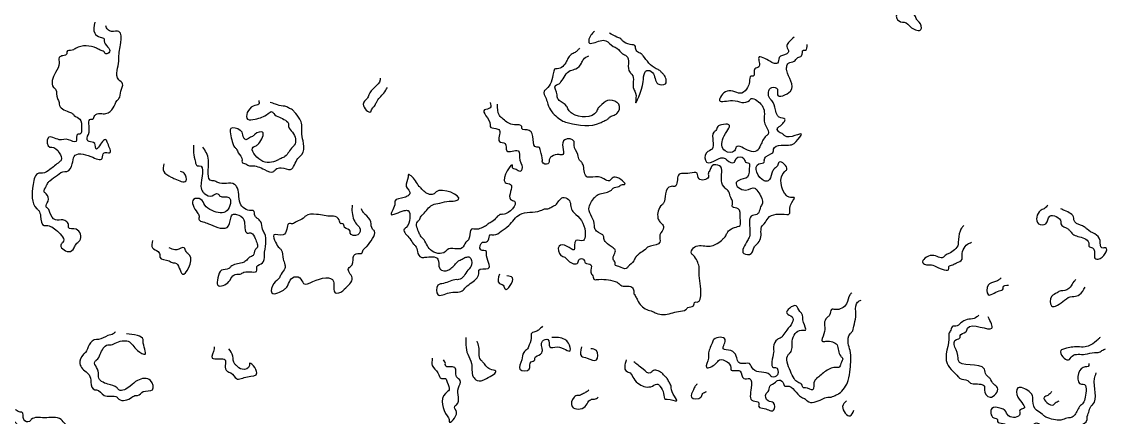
# Model space of a CAD drawing. Header units: metres. Extents: x 0 to 100, y 0 to 141.
# Drawn here: x 85.45 to 100.02, y 62.56 to 67.85 of the extents above; entities that cross this region are included whole.
import ezdxf

# ---------------------------------------------------------------- set-up
doc = ezdxf.new("R2010")
doc.units = ezdxf.units.M

msp = doc.modelspace()

# ---------------------------------------------------------------- linework, layer by layer
for points in [[(97.225, 68.175), (97.225, 68.1), (97.2, 68.025), (97.175, 67.9), (97.25, 67.85), (97.275, 67.85), (97.375, 67.775), (97.5, 67.75), (97.475, 67.85), (97.45, 67.875), (97.425, 67.925), (97.325, 68)], [(86.425, 67.85), (86.425, 67.7), (86.5, 67.65), (86.55, 67.625), (86.55, 67.6), (86.625, 67.45), (86.575, 67.425), (86.55, 67.45), (86.5, 67.475), (86.45, 67.5), (86.175, 67.5), (86.125, 67.475), (86.05, 67.45), (86.05, 67.425), (86, 67.4), (85.95, 67.375), (85.95, 67.3), (85.9, 67.175), (85.875, 66.975), (85.9, 66.95), (85.925, 66.825), (85.95, 66.775), (85.95, 66.75), (86.075, 66.65), (86.125, 66.625), (86.15, 66.6), (86.225, 66.55), (86.25, 66.425), (86.225, 66.35), (86.2, 66.35), (86.175, 66.25), (86.075, 66.275), (85.95, 66.275), (85.8, 66.3), (85.825, 66.175), (85.85, 66.175), (85.95, 66.1), (85.975, 66), (85.95, 65.975), (85.825, 65.875), (85.725, 65.825), (85.675, 65.825), (85.6, 65.675), (85.65, 65.35), (85.675, 65.325), (85.7, 65.25), (85.75, 65.125), (85.775, 65.125), (85.925, 65.05), (86, 64.9), (85.975, 64.875), (86.075, 64.775), (86.15, 64.825), (86.175, 64.875), (86.225, 64.925), (86.175, 65.075), (86.075, 65.1), (86.075, 65.125), (86.05, 65.175), (86, 65.2), (85.9, 65.2), (85.825, 65.3), (85.8, 65.35), (85.775, 65.375), (85.8, 65.45), (85.775, 65.55), (85.75, 65.575), (85.775, 65.65), (85.8, 65.7), (85.825, 65.725), (85.925, 65.8), (86.025, 65.85), (86.05, 65.85), (86.125, 65.95), (86.15, 66.05), (86.375, 66.05), (86.525, 66.025), (86.55, 66.1), (86.625, 66.1), (86.6, 66.225), (86.575, 66.275), (86.475, 66.175), (86.45, 66.15), (86.425, 66.225), (86.35, 66.25), (86.325, 66.275), (86.35, 66.375), (86.375, 66.55), (86.4, 66.55), (86.425, 66.6), (86.5, 66.625), (86.575, 66.625), (86.675, 66.7), (86.725, 66.8), (86.75, 66.825), (86.775, 66.925), (86.8, 67.025), (86.75, 67.075), (86.725, 67.2), (86.75, 67.325), (86.75, 67.375), (86.775, 67.575), (86.75, 67.725), (86.65, 67.725), (86.6, 67.75), (86.575, 67.8)], [(93.125, 67.725), (93.075, 67.675), (93.05, 67.575), (93.2, 67.6), (93.275, 67.6), (93.375, 67.525), (93.425, 67.5), (93.5, 67.425), (93.55, 67.4), (93.6, 67.175), (93.625, 67.15), (93.65, 66.95), (93.675, 66.9), (93.675, 66.775), (93.775, 67.05), (93.8, 67.175), (93.825, 67.2), (93.9, 67.175), (93.975, 67.025), (94.075, 67.025), (94.05, 67.15), (94.025, 67.175), (94, 67.2), (93.95, 67.225), (93.775, 67.4), (93.75, 67.425), (93.7, 67.45), (93.675, 67.5), (93.675, 67.525), (93.6, 67.55), (93.5, 67.6), (93.475, 67.625), (93.425, 67.65), (93.325, 67.7)], [(95.8, 67.65), (95.725, 67.575), (95.7, 67.525), (95.725, 67.45), (95.7, 67.425), (95.6, 67.375), (95.575, 67.3), (95.525, 67.3), (95.475, 67.325), (95.325, 67.375), (95.325, 67.25), (95.275, 67.225), (95.25, 67.125), (95.225, 67.125), (95.2, 67.05), (95.175, 66.975), (95.1, 66.9), (94.9, 66.925), (94.8, 66.8), (94.975, 66.8), (95.1, 66.775), (95.2, 66.8), (95.225, 66.825), (95.3, 66.8), (95.4, 66.65), (95.4, 66.525), (95.425, 66.45), (95.45, 66.35), (95.425, 66.325), (95.35, 66.2), (95.3, 66.125), (95.2, 66.125), (95.025, 66.175), (95, 66.125), (94.875, 66.125), (94.85, 66.3), (94.925, 66.475), (94.825, 66.475), (94.775, 66.45), (94.75, 66.4), (94.725, 66.375), (94.7, 66.15), (94.625, 66.1), (94.625, 65.975), (94.75, 66), (94.875, 66.025), (94.9, 66), (95, 65.975), (95.025, 66.025), (95.125, 66.025), (95.15, 65.975), (95.2, 65.95), (95.2, 65.925), (95.175, 65.775), (95.05, 65.725), (95.025, 65.7), (95.15, 65.6), (95.275, 65.625), (95.3, 65.6), (95.35, 65.525), (95.375, 65.45), (95.375, 65.425), (95.35, 65.375), (95.325, 65.3), (95.3, 65.275), (95.225, 65.25), (95.2, 65.175), (95.2, 64.975), (95.175, 64.925), (95.125, 64.75), (95.225, 64.75), (95.25, 64.8), (95.275, 64.85), (95.3, 64.875), (95.35, 64.95), (95.375, 65.125), (95.4, 65.15), (95.45, 65.225), (95.7, 65.275), (95.725, 65.275), (95.75, 65.4), (95.8, 65.5), (95.75, 65.5), (95.7, 65.525), (95.675, 65.85), (95.7, 65.875), (95.6, 65.975), (95.575, 65.925), (95.525, 65.875), (95.5, 65.825), (95.45, 65.725), (95.4, 65.725), (95.325, 65.95), (95.4, 65.975), (95.4, 66), (95.425, 66.05), (95.525, 66.125), (95.525, 66.15), (95.625, 66.2), (95.8, 66.225), (95.825, 66.25), (95.9, 66.35), (95.675, 66.325), (95.65, 66.35), (95.6, 66.375), (95.575, 66.425), (95.6, 66.45), (95.675, 66.55), (95.6, 66.575), (95.575, 66.6), (95.55, 66.675), (95.5, 66.8), (95.475, 66.825), (95.5, 66.975), (95.575, 66.95), (95.575, 66.875), (95.75, 66.925), (95.7, 67.2), (95.7, 67.25), (95.725, 67.3), (95.8, 67.325), (95.85, 67.375), (95.9, 67.4), (95.925, 67.475), (95.95, 67.475), (95.975, 67.55)], [(92.925, 67.5), (92.9, 67.475), (92.875, 67.45), (92.825, 67.425), (92.775, 67.375), (92.75, 67.325), (92.625, 67.225), (92.6, 67.225), (92.575, 67.175), (92.475, 66.95), (92.45, 66.925), (92.475, 66.825), (92.5, 66.75), (92.55, 66.65), (92.625, 66.575), (92.7, 66.525), (92.775, 66.5), (93.2, 66.5), (93.25, 66.525), (93.3, 66.55), (93.325, 66.575), (93.375, 66.6), (93.425, 66.625), (93.45, 66.75), (93.425, 66.775), (93.3, 66.8), (93.2, 66.725), (93.175, 66.7), (93.15, 66.65), (92.825, 66.625), (92.775, 66.675), (92.75, 66.725), (92.65, 66.8), (92.625, 66.85), (92.625, 66.875), (92.6, 67), (92.65, 67.025), (92.675, 67.05), (92.8, 67.2), (92.875, 67.225), (92.95, 67.3), (92.975, 67.35), (93.05, 67.4)], [(90.25, 67.1), (90.25, 67.075), (90.175, 66.975), (90.1, 66.875), (90.075, 66.825), (90.05, 66.8), (90.025, 66.75), (90.125, 66.65), (90.15, 66.7), (90.175, 66.725), (90.2, 66.775), (90.3, 66.9), (90.35, 66.975)], [(88.625, 66.8), (88.625, 66.75), (88.55, 66.725), (88.475, 66.55), (88.575, 66.55), (88.75, 66.625), (88.8, 66.65), (88.825, 66.625), (88.9, 66.575), (89.025, 66.475), (89.025, 66.45), (89.075, 66.375), (89.1, 66.2), (89.075, 66.175), (88.975, 66.05), (88.925, 66.025), (88.875, 66), (88.65, 66), (88.55, 66.175), (88.6, 66.2), (88.625, 66.225), (88.675, 66.375), (88.575, 66.35), (88.55, 66.325), (88.5, 66.3), (88.45, 66.275), (88.425, 66.3), (88.4, 66.375), (88.375, 66.4), (88.25, 66.425), (88.25, 66.325), (88.275, 66.225), (88.3, 66.175), (88.325, 66.15), (88.35, 66.1), (88.4, 66), (88.4, 65.975), (88.45, 65.95), (88.5, 65.925), (88.525, 65.925), (88.7, 65.875), (88.825, 65.85), (88.85, 65.875), (88.925, 65.9), (89.05, 65.875), (89.15, 66.025), (89.2, 66.075), (89.225, 66.225), (89.2, 66.35), (89.2, 66.475), (89.175, 66.55), (89.1, 66.65), (89.075, 66.675), (89.025, 66.7), (88.975, 66.725), (88.95, 66.725), (88.85, 66.75), (88.775, 66.775)], [(91.725, 66.775), (91.725, 66.7), (91.65, 66.675), (91.725, 66.475), (91.725, 66.45), (91.8, 66.425), (91.85, 66.4), (91.85, 66.25), (91.925, 66.225), (91.95, 66.125), (92.1, 66.125), (92.125, 66), (92.15, 65.875), (92.125, 65.85), (92.075, 65.875), (92.025, 65.9), (92.025, 65.925), (91.925, 65.7), (92, 65.675), (92, 65.475), (92.05, 65.45), (91.9, 65.275), (91.875, 65.275), (91.75, 65.175), (91.7, 65.15), (91.675, 65.125), (91.625, 65.1), (91.55, 65.075), (91.475, 65.075), (91.45, 64.975), (91.425, 64.925), (91.4, 64.9), (91.35, 64.825), (91.15, 64.8), (91.125, 64.775), (90.925, 64.8), (90.825, 64.95), (90.8, 64.975), (90.775, 65.025), (90.75, 65.175), (90.775, 65.2), (90.8, 65.25), (90.825, 65.275), (90.95, 65.4), (91.05, 65.425), (91.175, 65.45), (91.2, 65.45), (91.3, 65.475), (91, 65.575), (90.975, 65.55), (90.85, 65.575), (90.8, 65.625), (90.775, 65.65), (90.725, 65.725), (90.625, 65.8), (90.625, 65.775), (90.6, 65.65), (90.65, 65.55), (90.625, 65.525), (90.575, 65.5), (90.45, 65.45), (90.45, 65.425), (90.4, 65.275), (90.575, 65.325), (90.625, 65.325), (90.65, 65.225), (90.6, 65.1), (90.575, 65.075), (90.65, 64.95), (90.7, 64.875), (90.725, 64.85), (90.75, 64.775), (90.8, 64.7), (90.85, 64.7), (91.025, 64.675), (91.05, 64.55), (91.075, 64.525), (91.2, 64.55), (91.25, 64.6), (91.3, 64.65), (91.35, 64.675), (91.4, 64.7), (91.45, 64.7), (91.475, 64.6), (91.45, 64.55), (91.425, 64.525), (91.375, 64.45), (91.3, 64.4), (91.275, 64.4), (91.1, 64.35), (91.025, 64.325), (91.025, 64.2), (91.175, 64.225), (91.35, 64.25), (91.4, 64.3), (91.55, 64.425), (91.575, 64.5), (91.575, 64.525), (91.7, 64.55), (91.675, 64.75), (91.675, 64.775), (91.6, 64.8), (91.625, 64.9), (91.65, 64.9), (91.7, 64.925), (91.725, 65), (91.775, 65), (91.875, 65.05), (91.975, 65.125), (92.125, 65.275), (92.4, 65.325), (92.475, 65.35), (92.5, 65.35), (92.55, 65.375), (92.6, 65.4), (92.7, 65.5), (92.775, 65.475), (92.825, 65.325), (92.875, 65.275), (93, 65), (92.975, 64.925), (92.875, 64.925), (92.85, 64.8), (92.75, 64.85), (92.65, 64.85), (92.675, 64.725), (92.725, 64.7), (92.775, 64.65), (92.9, 64.625), (92.925, 64.675), (92.975, 64.675), (93, 64.625), (93.075, 64.6), (93.075, 64.5), (93.1, 64.45), (93.125, 64.4), (93.15, 64.4), (93.4, 64.375), (93.45, 64.35), (93.475, 64.325), (93.625, 64.3), (93.65, 64.25), (93.65, 64.225), (93.675, 64.175), (93.7, 64.125), (93.825, 64), (93.9, 63.975), (93.95, 63.95), (94.15, 63.95), (94.25, 63.975), (94.35, 64), (94.375, 64.025), (94.45, 64.05), (94.475, 64.1), (94.5, 64.1), (94.55, 64.225), (94.525, 64.525), (94.525, 64.575), (94.5, 64.65), (94.45, 64.725), (94.425, 64.75), (94.45, 64.825), (94.625, 64.85), (94.675, 64.85), (94.75, 64.875), (94.825, 64.925), (94.85, 64.95), (94.875, 64.975), (94.9, 65.025), (94.95, 65.075), (95, 65.1), (95.075, 65.125), (95.075, 65.225), (95.05, 65.35), (94.975, 65.375), (94.975, 65.45), (94.95, 65.5), (94.925, 65.575), (94.875, 65.625), (94.825, 65.725), (94.8, 65.925), (94.7, 65.925), (94.675, 65.875), (94.65, 65.825), (94.65, 65.775), (94.525, 65.75), (94.5, 65.825), (94.4, 65.825), (94.25, 65.8), (94.2, 65.65), (94.15, 65.65), (94.075, 65.55), (94.05, 65.425), (94.025, 65.4), (93.975, 65.225), (94, 65.175), (94.025, 65.15), (94.05, 65.1), (94, 65), (94, 64.9), (93.875, 64.85), (93.825, 64.825), (93.8, 64.8), (93.725, 64.75), (93.7, 64.725), (93.675, 64.7), (93.65, 64.65), (93.575, 64.575), (93.55, 64.55), (93.45, 64.575), (93.4, 64.6), (93.4, 64.625), (93.375, 64.675), (93.4, 64.8), (93.375, 64.825), (93.275, 64.9), (93.25, 64.95), (93.25, 64.975), (93.15, 65.05), (93.125, 65.1), (93.125, 65.125), (93.05, 65.35), (93.125, 65.5), (93.15, 65.525), (93.2, 65.55), (93.35, 65.6), (93.375, 65.625), (93.45, 65.65), (93.5, 65.675), (93.525, 65.675), (93.4, 65.775), (93.35, 65.75), (93.325, 65.725), (93.25, 65.75), (93.1, 65.775), (93.025, 65.775), (92.975, 65.925), (92.95, 65.975), (92.925, 66), (92.9, 66.075), (92.85, 66.2), (92.85, 66.25), (92.725, 66.275), (92.7, 66.175), (92.7, 66.075), (92.65, 66.075), (92.55, 66.05), (92.525, 66.025), (92.5, 65.95), (92.425, 65.975), (92.425, 66), (92.4, 66.125), (92.375, 66.175), (92.35, 66.175), (92.25, 66.4), (92.15, 66.425), (92.15, 66.45), (92.05, 66.475), (91.9, 66.55), (91.85, 66.6), (91.825, 66.75)], [(87.75, 66.2), (87.75, 66.1), (87.775, 65.975), (87.8, 65.925), (87.825, 65.925), (87.85, 65.65), (87.875, 65.575), (87.9, 65.55), (88, 65.525), (88.075, 65.55), (88.1, 65.525), (88.225, 65.5), (88.2, 65.325), (88, 65.325), (87.9, 65.4), (87.85, 65.475), (87.75, 65.475), (87.8, 65.3), (87.825, 65.25), (87.825, 65.2), (87.875, 65.175), (87.95, 65.15), (88.075, 65.1), (88.2, 65.1), (88.25, 65.225), (88.275, 65.275), (88.325, 65.275), (88.425, 65.2), (88.475, 65.025), (88.525, 65.025), (88.575, 64.95), (88.6, 64.825), (88.575, 64.8), (88.55, 64.725), (88.5, 64.7), (88.45, 64.65), (88.4, 64.625), (88.25, 64.575), (88.225, 64.55), (88.125, 64.525), (88.075, 64.425), (88.075, 64.325), (88.225, 64.375), (88.275, 64.45), (88.35, 64.475), (88.375, 64.475), (88.425, 64.5), (88.6, 64.525), (88.6, 64.575), (88.675, 64.625), (88.7, 64.725), (88.7, 65.025), (88.675, 65.075), (88.65, 65.175), (88.6, 65.225), (88.575, 65.25), (88.55, 65.325), (88.525, 65.325), (88.375, 65.425), (88.325, 65.65), (88.3, 65.675), (88.075, 65.7), (88.025, 65.725), (88, 65.725), (87.95, 66), (87.875, 66.175)], [(87.35, 65.95), (87.35, 65.85), (87.45, 65.775), (87.5, 65.75), (87.65, 65.725), (87.625, 65.825), (87.575, 65.85)], [(89.875, 65.4), (89.875, 65.3), (89.9, 65.2), (89.95, 65.125), (89.975, 65.1), (89.95, 65), (89.85, 65.025), (89.85, 65.05), (89.775, 65.1), (89.75, 65.15), (89.725, 65.15), (89.7, 65.2), (89.625, 65.25), (89.6, 65.25), (89.4, 65.275), (89.25, 65.25), (89.225, 65.225), (89.125, 65.175), (89.075, 65.15), (89.025, 65.15), (89, 65.075), (88.95, 65), (88.825, 65), (88.85, 64.9), (88.9, 64.825), (88.925, 64.8), (88.95, 64.675), (88.975, 64.6), (88.975, 64.55), (88.925, 64.475), (88.9, 64.425), (88.825, 64.35), (88.8, 64.225), (88.975, 64.275), (89, 64.3), (89.025, 64.35), (89.075, 64.425), (89.175, 64.425), (89.225, 64.35), (89.35, 64.375), (89.625, 64.375), (89.65, 64.225), (89.75, 64.25), (89.775, 64.275), (89.875, 64.425), (89.825, 64.55), (89.875, 64.6), (89.9, 64.725), (89.975, 64.75), (90, 64.75), (90.025, 64.8), (90.05, 64.825), (90.075, 64.85), (90.15, 64.95), (90.175, 65.05), (90.15, 65.075), (90.125, 65.175), (90.05, 65.275), (90.025, 65.3), (90, 65.35)], [(99.2, 65.4), (99.15, 65.35), (99.1, 65.325), (99.075, 65.15), (99.175, 65.15), (99.225, 65.25), (99.375, 65.175), (99.375, 65.15), (99.475, 65.075), (99.5, 65.05), (99.55, 65), (99.625, 64.975), (99.75, 64.875), (99.75, 64.85), (99.8, 64.825), (99.825, 64.725), (99.825, 64.7), (99.875, 64.675), (99.975, 64.825), (99.925, 64.825), (99.9, 64.925), (99.725, 65.075), (99.7, 65.1), (99.65, 65.125), (99.55, 65.2), (99.55, 65.225), (99.425, 65.325), (99.375, 65.35)], [(98.075, 65.125), (98.05, 65.1), (98.025, 65.05), (98, 64.9), (98, 64.875), (97.95, 64.8), (97.875, 64.75), (97.825, 64.725), (97.8, 64.7), (97.65, 64.725), (97.525, 64.625), (97.575, 64.6), (97.625, 64.6), (97.7, 64.575), (97.875, 64.55), (97.875, 64.575), (97.925, 64.6), (97.975, 64.625), (98.05, 64.675), (98.05, 64.7), (98.125, 64.875), (98.175, 64.9)], [(87.2, 64.925), (87.2, 64.825), (87.275, 64.775), (87.3, 64.725), (87.3, 64.7), (87.425, 64.65), (87.475, 64.625), (87.5, 64.625), (87.6, 64.475), (87.7, 64.725), (87.65, 64.775), (87.625, 64.825), (87.525, 64.8), (87.5, 64.8), (87.425, 64.825)], [(91.85, 64.475), (91.85, 64.35), (91.9, 64.325), (91.925, 64.275), (92.025, 64.425), (91.95, 64.45)], [(98.575, 64.425), (98.55, 64.4), (98.5, 64.375), (98.4, 64.325), (98.4, 64.2), (98.55, 64.25), (98.6, 64.275), (98.6, 64.3), (98.675, 64.325)], [(99.575, 64.4), (99.55, 64.375), (99.5, 64.3), (99.4, 64.25), (99.375, 64.25), (99.325, 64.225), (99.25, 64.175), (99.25, 64.05), (99.425, 64.125), (99.525, 64.175), (99.55, 64.175), (99.625, 64.2), (99.7, 64.3)], [(96.575, 64.225), (96.55, 64.2), (96.5, 64.075), (96.35, 64), (96.3, 64), (96.275, 63.925), (96.25, 63.9), (96.225, 63.875), (96.2, 63.675), (96.175, 63.575), (96.225, 63.575), (96.375, 63.525), (96.425, 63.375), (96.45, 63.35), (96.425, 63.275), (96.4, 63.225), (96.375, 63.225), (96.225, 63.175), (96.1, 63.075), (96.075, 63.05), (96.05, 62.925), (95.95, 62.95), (95.925, 62.95), (95.9, 63), (95.85, 63.025), (95.8, 63.075), (95.75, 63.175), (95.725, 63.4), (95.75, 63.425), (95.775, 63.575), (95.9, 63.725), (95.95, 63.725), (95.925, 63.825), (95.9, 63.95), (95.875, 63.975), (95.825, 64.05), (95.7, 63.95), (95.775, 63.9), (95.775, 63.825), (95.7, 63.725), (95.65, 63.65), (95.625, 63.625), (95.575, 63.6), (95.525, 63.5), (95.525, 63.425), (95.5, 63.3), (95.525, 63.225), (95.55, 63.225), (95.575, 63.125), (95.5, 63.1), (95.475, 63.125), (95.25, 63.2), (95.2, 63.275), (95.1, 63.275), (95.05, 63.3), (95.025, 63.375), (94.95, 63.45), (94.85, 63.475), (94.875, 63.6), (94.725, 63.6), (94.7, 63.55), (94.65, 63.4), (94.65, 63.35), (94.625, 63.225), (94.75, 63.275), (94.8, 63.325), (94.9, 63.3), (94.95, 63.225), (94.95, 63.2), (95.075, 63.175), (95.125, 63.075), (95.2, 63.075), (95.225, 62.95), (95.25, 62.775), (95.325, 62.75), (95.325, 62.7), (95.4, 62.675), (95.525, 62.65), (95.525, 62.75), (95.45, 62.775), (95.425, 62.875), (95.45, 62.9), (95.475, 62.975), (95.55, 63.025), (95.575, 63.05), (95.65, 63.025), (95.675, 62.975), (95.7, 62.975), (95.9, 62.825), (95.95, 62.8), (95.975, 62.775), (96.175, 62.8), (96.25, 62.825), (96.275, 62.825), (96.35, 62.85), (96.4, 62.875), (96.475, 62.95), (96.525, 63.05), (96.55, 63.2), (96.55, 63.45), (96.525, 63.55), (96.55, 63.675), (96.575, 63.7), (96.6, 63.775), (96.625, 63.9), (96.625, 63.975), (96.65, 64.1), (96.7, 64.125)], [(98.275, 63.925), (98.25, 63.9), (98.075, 63.85), (97.95, 63.775), (97.925, 63.775), (97.9, 63.725), (97.875, 63.675), (97.875, 63.65), (97.85, 63.275), (97.925, 63.175), (98, 63.1), (98.025, 63.075), (98.125, 63.05), (98.15, 63.025), (98.3, 63), (98.35, 62.975), (98.35, 62.925), (98.425, 62.825), (98.525, 62.95), (98.475, 63), (98.425, 63.075), (98.4, 63.1), (98.375, 63.125), (98.35, 63.2), (98, 63.325), (98, 63.35), (97.975, 63.6), (98.025, 63.625), (98.025, 63.65), (98.1, 63.7), (98.125, 63.75), (98.45, 63.75), (98.4, 63.9)], [(86.7, 63.7), (86.675, 63.675), (86.6, 63.65), (86.475, 63.6), (86.45, 63.6), (86.35, 63.525), (86.3, 63.425), (86.275, 63.4), (86.225, 63.275), (86.325, 63.15), (86.35, 63.125), (86.375, 63.025), (86.425, 62.925), (86.45, 62.925), (86.55, 62.85), (86.725, 62.825), (86.75, 62.8), (86.925, 62.825), (86.975, 62.85), (87, 62.85), (87.075, 62.9), (87.2, 62.925), (87.175, 63.05), (87, 63.05), (86.9, 62.975), (86.75, 62.925), (86.725, 62.95), (86.6, 63), (86.475, 63.1), (86.475, 63.125), (86.45, 63.225), (86.425, 63.3), (86.45, 63.325), (86.5, 63.4), (86.6, 63.525), (86.625, 63.525), (86.7, 63.55), (86.875, 63.575), (87, 63.45), (87.1, 63.4), (87.075, 63.575), (87.075, 63.6), (87, 63.65), (86.85, 63.675)], [(92.425, 63.775), (92.375, 63.725), (92.325, 63.7), (92.275, 63.675), (92.275, 63.65), (92.25, 63.525), (92.225, 63.475), (92.175, 63.425), (92.15, 63.325), (92.125, 63.2), (92.25, 63.2), (92.275, 63.3), (92.325, 63.325), (92.325, 63.35), (92.4, 63.4), (92.425, 63.45), (92.425, 63.575), (92.5, 63.6), (92.525, 63.5), (92.625, 63.5), (92.8, 63.45), (92.775, 63.55), (92.725, 63.6), (92.55, 63.625)], [(91.4, 63.625), (91.4, 63.525), (91.425, 63.4), (91.475, 63.275), (91.5, 63.1), (91.55, 63.05), (91.675, 63.075), (91.8, 63.175), (91.725, 63.2), (91.625, 63.3), (91.6, 63.325), (91.575, 63.5), (91.55, 63.575)], [(99.9, 63.625), (99.875, 63.6), (99.775, 63.525), (99.7, 63.5), (99.6, 63.5), (99.425, 63.475), (99.375, 63.45), (99.475, 63.325), (99.525, 63.375), (99.7, 63.4), (99.825, 63.425), (99.875, 63.425), (99.925, 63.45), (99.975, 63.475)], [(88.025, 63.5), (88.025, 63.475), (88, 63.35), (88.175, 63.325), (88.175, 63.25), (88.2, 63.175), (88.25, 63.15), (88.325, 63.075), (88.475, 63.1), (88.6, 63.15), (88.5, 63.275), (88.5, 63.25), (88.4, 63.2), (88.325, 63.25), (88.3, 63.275), (88.275, 63.375), (88.225, 63.475)], [(92.95, 63.5), (92.95, 63.375), (93.025, 63.35), (93.15, 63.325), (93.15, 63.45), (93.075, 63.475)], [(90.95, 63.35), (90.95, 63.25), (91.025, 63.15), (91.075, 63.075), (91.125, 63.075), (91.15, 63.025), (91.175, 62.925), (91.125, 62.875), (91.15, 62.575), (91.175, 62.525), (91.175, 62.5), (91.275, 62.625), (91.25, 62.7), (91.275, 62.725), (91.3, 62.95), (91.325, 63.05), (91.275, 63.1), (91.25, 63.225), (91.125, 63.25), (91.125, 63.275), (91.1, 63.325)], [(93.55, 63.325), (93.55, 63.175), (93.6, 63.15), (93.65, 63.075), (93.725, 63), (93.9, 62.975), (93.975, 63), (94, 62.975), (94.05, 62.875), (94.075, 62.8), (94.1, 62.8), (94.225, 62.775), (94.15, 62.95), (94.15, 62.975), (94.125, 63.025), (94.1, 63.075), (94.075, 63.1), (94.025, 63.15), (93.9, 63.175), (93.875, 63.15), (93.775, 63.2), (93.65, 63.3)], [(99.75, 63.275), (99.75, 63.25), (99.675, 63.225), (99.65, 63), (99.675, 63), (99.7, 62.825), (99.675, 62.75), (99.625, 62.7), (99.55, 62.575), (99.5, 62.55), (99.475, 62.55), (99.4, 62.525), (99.2, 62.55), (99.15, 62.575), (99.125, 62.6), (99.05, 62.65), (99, 62.775), (99, 62.825), (98.95, 62.9), (98.8, 62.95), (98.8, 62.825), (98.875, 62.675), (98.825, 62.65), (98.825, 62.6), (98.675, 62.575), (98.625, 62.65), (98.575, 62.675), (98.45, 62.675), (98.475, 62.55), (98.525, 62.525), (98.525, 62.5), (98.6, 62.475), (98.675, 62.45), (98.7, 62.45), (99, 62.425), (99.025, 62.475), (99.075, 62.475), (99.1, 62.375), (99.375, 62.35), (99.5, 62.4), (99.525, 62.425), (99.625, 62.45), (99.725, 62.525), (99.725, 62.55), (99.75, 62.625), (99.775, 62.7), (99.8, 62.725), (99.825, 63.075), (99.85, 63.15)], [(94.5, 63), (94.475, 62.975), (94.45, 62.925), (94.425, 62.825), (94.55, 62.825), (94.575, 62.875), (94.625, 62.9)], [(85.075, 62.875), (85.025, 62.825), (84.95, 62.8), (84.85, 62.725), (84.825, 62.7), (84.925, 62.6), (85.1, 62.675), (85.2, 62.575), (85.3, 62.525), (85.375, 62.475), (85.375, 62.325), (85.35, 62.25), (85.325, 61.925), (85.35, 61.675), (85.4, 61.675), (85.425, 61.6), (85.525, 61.575), (85.55, 61.575), (85.725, 61.55), (85.85, 61.525), (85.85, 61.575), (85.95, 61.6), (86.05, 61.625), (86.075, 61.675), (86.1, 61.675), (86.3, 61.725), (86.25, 61.825), (86.225, 61.85), (86.2, 62.3), (86.125, 62.425), (86.1, 62.425), (85.975, 62.525), (85.75, 62.55), (85.575, 62.525), (85.55, 62.5), (85.475, 62.525), (85.45, 62.625), (85.425, 62.625), (85.375, 62.65), (85.3, 62.675), (85.25, 62.725), (85.2, 62.8), (85.175, 62.85)], [(93.05, 62.925), (93.025, 62.9), (92.975, 62.875), (92.925, 62.85), (92.9, 62.85), (92.85, 62.825), (92.825, 62.7), (93, 62.7), (93.05, 62.775), (93.1, 62.8), (93.125, 62.8), (93.175, 62.825)], [(99.25, 62.9), (99.2, 62.85), (99.15, 62.825), (99.275, 62.725), (99.3, 62.75), (99.35, 62.775)], [(96.5, 62.775), (96.45, 62.7), (96.55, 62.575), (96.6, 62.65)]]:
    msp.add_spline(points, degree=3)

doc.saveas('drawing.dxf')
